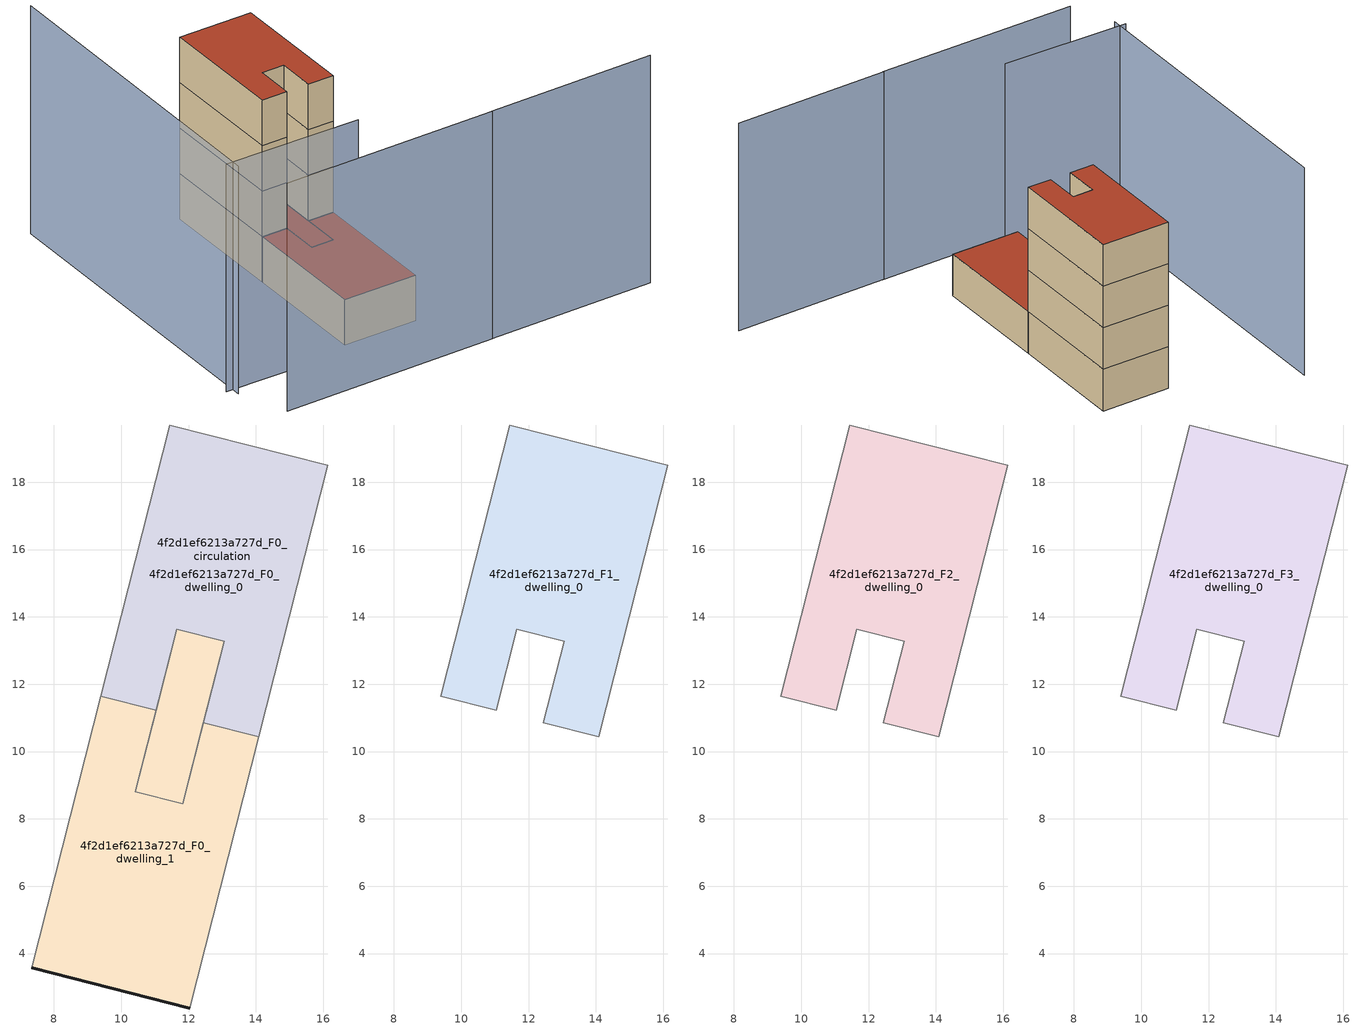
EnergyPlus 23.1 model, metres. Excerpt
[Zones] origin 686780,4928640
4f2d1ef6213a727d_F0_dwelling_0
 floor ground (EU_floor_Construction): 13.06,13.28 11.83,8.44 10.42,8.8 11.04,11.22 11.65,13.64 z0; 16.13,18.51 14.08,10.45 12.44,10.86 13.06,13.28 11.65,13.64 11.04,11.22 9.39,11.64 11.44,19.7 z0
 wall adiabatic (EU_wall_Construction): 11.04,11.22 11.65,13.64 13.06,13.28 12.44,10.86 / 14.08,10.45 16.13,18.51 11.44,19.7 9.39,11.64 z0:3
 wall to 4f2d1ef6213a727d_F0_dwelling_1 (EU_wall_Construction): 9.39,11.64 11.04,11.22 / 12.44,10.86 14.08,10.45 z0:3
 roof outside (EU_floor_Construction): 11.83,8.44 13.06,13.28 11.65,13.64 11.04,11.22 10.42,8.8 z3
4f2d1ef6213a727d_F0_dwelling_1
 floor ground (EU_floor_Construction): 14.08,10.45 12.04,2.38 7.35,3.57 9.39,11.64 11.04,11.22 10.42,8.8 11.83,8.44 12.32,10.37 12.44,10.86 z0; 13.06,13.28 12.32,10.37 11.83,8.44 10.42,8.8 11.04,11.22 11.65,13.64 z0
 wall outside (EU_wall_Construction): 7.35,3.57 12.04,2.38 z0:3
 wall adiabatic (EU_wall_Construction): 12.04,2.38 14.08,10.45 / 12.44,10.86 11.83,8.44 10.42,8.8 11.04,11.22 / 9.39,11.64 7.35,3.57 z0:3
 roof outside (EU_roof_Construction): 11.83,8.44 12.32,10.37 13.06,13.28 11.65,13.64 11.04,11.22 10.42,8.8 z3; 12.04,2.38 14.08,10.45 12.44,10.86 12.32,10.37 11.83,8.44 10.42,8.8 11.04,11.22 9.39,11.64 7.35,3.57 z3
4f2d1ef6213a727d_F0_circulation
 floor ground (EU_floor_Construction): 13.06,13.28 12.44,10.86 12.32,10.37 11.83,8.44 10.42,8.8 11.04,11.22 11.65,13.64 z0; 16.13,18.51 14.08,10.45 12.44,10.86 13.06,13.28 11.65,13.64 11.04,11.22 9.39,11.64 11.44,19.7 z0; 14.08,10.45 12.04,2.38 7.35,3.57 9.39,11.64 11.04,11.22 10.42,8.8 11.83,8.44 12.32,10.37 12.44,10.86 z0
 wall adiabatic (EU_wall_Construction): 10.42,8.8 11.83,8.44 13.06,13.28 11.65,13.64 10.42,8.8 z0:3
 roof outside (EU_roof_Construction): 14.08,10.45 16.13,18.51 11.44,19.7 9.39,11.64 11.04,11.22 11.65,13.64 13.06,13.28 12.44,10.86 z3; 11.83,8.44 12.32,10.37 12.44,10.86 13.06,13.28 11.65,13.64 11.04,11.22 10.42,8.8 z3; 12.04,2.38 14.08,10.45 12.44,10.86 12.32,10.37 11.83,8.44 10.42,8.8 11.04,11.22 9.39,11.64 7.35,3.57 z3
4f2d1ef6213a727d_F1_dwelling_0
 floor to 4f2d1ef6213a727d_F0_dwelling_0 (EU_floor_Construction): 16.13,18.51 14.08,10.45 12.44,10.86 13.06,13.28 11.65,13.64 11.04,11.22 9.39,11.64 11.44,19.7 z3
 wall adiabatic (EU_wall_Construction): 16.13,18.51 11.44,19.7 9.39,11.64 11.04,11.22 11.65,13.64 13.06,13.28 12.44,10.86 14.08,10.45 16.13,18.51 z3:6
4f2d1ef6213a727d_F2_dwelling_0
 floor to 4f2d1ef6213a727d_F1_dwelling_0 (EU_floor_Construction): 16.13,18.51 14.08,10.45 12.44,10.86 13.06,13.28 11.65,13.64 11.04,11.22 9.39,11.64 11.44,19.7 z6
 wall adiabatic (EU_wall_Construction): 16.13,18.51 11.44,19.7 9.39,11.64 11.04,11.22 11.65,13.64 13.06,13.28 12.44,10.86 14.08,10.45 16.13,18.51 z6:9
4f2d1ef6213a727d_F3_dwelling_0
 floor to 4f2d1ef6213a727d_F2_dwelling_0 (EU_floor_Construction): 16.13,18.51 14.08,10.45 12.44,10.86 13.06,13.28 11.65,13.64 11.04,11.22 9.39,11.64 11.44,19.7 z9
 wall adiabatic (EU_wall_Construction): 16.13,18.51 11.44,19.7 9.39,11.64 11.04,11.22 11.65,13.64 13.06,13.28 12.44,10.86 14.08,10.45 16.13,18.51 z9:12
 roof outside (EU_roof_Construction): 14.08,10.45 16.13,18.51 11.44,19.7 9.39,11.64 11.04,11.22 11.65,13.64 13.06,13.28 12.44,10.86 z12
shading: 13.4,-2.15 23.96,-4.75 / -0.16,1.23 13.45,-2.16 / 4.69,24.95 -0.58,4.54 / 7.7,2.85 -0.88,5.2 z0:15
[Building]
EU S2 Campaign: North Axis=0; Terrain=City; Solar Distribution=FullExterior
[Site:Location]
Bologna: Latitude=44.5; Longitude=11.25; Time Zone=1; Elevation=37
[SizingPeriod:WeatherFileDays]
AnnualSizingPeriod: Begin Month=1; Begin Day of Month=1; End Month=12; End Day of Month=31; Day of Week for Start Day=Monday; Use Weather File Daylight Saving Period=No; Use Weather File Rain and Snow Indicators=No
[MATERIAL]
EU_InternalMass_Material: Roughness=MediumRough; Thickness=0.1; Conductivity=1; Density=1800; Specific Heat=900; Thermal Absorptance=0.9; Solar Absorptance=0.7; Visible Absorptance=0.7
[MATERIAL:NOMASS] Roughness=MediumRough; Thermal Absorptance=0.9; Solar Absorptance=0.7; Visible Absorptance=0.7
Name | Thermal Resistance
EU_wall_NoMass | 0.937881
EU_roof_NoMass | 0.548572
EU_floor_NoMass | 0.71348
[CONSTRUCTION]
EU_wall_Construction: EU_wall_NoMass
EU_roof_Construction: EU_roof_NoMass
EU_floor_Construction: EU_floor_NoMass
EU_InternalMass_Construction: EU_InternalMass_Material
[ZONE] Type=1; Multiplier=1; Ceiling Height=autocalculate; Floor Area=autocalculate; Part of Total Floor Area=Yes
Name | Volume
4f2d1ef6213a727d_F0_dwelling_0 | 131.655
4f2d1ef6213a727d_F1_dwelling_0; 4f2d1ef6213a727d_F2_dwelling_0; 4f2d1ef6213a727d_F3_dwelling_0 | 109.915
4f2d1ef6213a727d_F0_dwelling_1 | 131.658
4f2d1ef6213a727d_F0_circulation | 241.571
[INTERNALMASS] Construction=EU_InternalMass_Construction
Name | Zone or ZoneList | Surface Area
4f2d1ef6213a727d_F0_dwelling_0_EU_InternalMass | 4f2d1ef6213a727d_F0_dwelling_0 | 36.6386
4f2d1ef6213a727d_F0_dwelling_1_EU_InternalMass | 4f2d1ef6213a727d_F0_dwelling_1 | 36.6386
4f2d1ef6213a727d_F1_dwelling_0_EU_InternalMass | 4f2d1ef6213a727d_F1_dwelling_0 | 80.5244
4f2d1ef6213a727d_F2_dwelling_0_EU_InternalMass | 4f2d1ef6213a727d_F2_dwelling_0 | 80.5244
4f2d1ef6213a727d_F3_dwelling_0_EU_InternalMass | 4f2d1ef6213a727d_F3_dwelling_0 | 80.5244
[OTHEREQUIPMENT] Fuel Type=Electricity; Design Level Calculation Method=Watts/Area; Power per Zone Floor Area=1; Fraction Latent=0; Fraction Radiant=0; Fraction Lost=0; Carbon Dioxide Generation Rate=0; EndUse Subcategory=EU_Step8_InternalGains
Name | Zone or ZoneList or Space or SpaceList | Schedule
EU_Step8_InternalGain_4f2d1ef6213a727d_F0_dwelling_0_f000 | 4f2d1ef6213a727d_F0_dwelling_0 | EU_Step8_GainSchedule_4f2d1ef6213a727d_F0_dwelling_0_f000
EU_Step8_InternalGain_4f2d1ef6213a727d_F0_dwelling_1_f000 | 4f2d1ef6213a727d_F0_dwelling_1 | EU_Step8_GainSchedule_4f2d1ef6213a727d_F0_dwelling_1_f000
EU_Step8_InternalGain_4f2d1ef6213a727d_F1_dwelling_0_f000 | 4f2d1ef6213a727d_F1_dwelling_0 | EU_Step8_GainSchedule_4f2d1ef6213a727d_F1_dwelling_0_f000
EU_Step8_InternalGain_4f2d1ef6213a727d_F2_dwelling_0_f000 | 4f2d1ef6213a727d_F2_dwelling_0 | EU_Step8_GainSchedule_4f2d1ef6213a727d_F2_dwelling_0_f000
EU_Step8_InternalGain_4f2d1ef6213a727d_F3_dwelling_0_f000 | 4f2d1ef6213a727d_F3_dwelling_0 | EU_Step8_GainSchedule_4f2d1ef6213a727d_F3_dwelling_0_f000
[ZONEINFILTRATION:DESIGNFLOWRATE]
EU_Circulation_Infiltration_4f2d1ef6213a727d_F0_circulation: Zone or ZoneList or Space or SpaceList=4f2d1ef6213a727d_F0_circulation; Schedule=EU_AlwaysOn; Design Flow Rate Calculation Method=Flow/Area; Flow Rate per Floor Area=0.0005; Constant Term Coefficient=1; Temperature Term Coefficient=0; Velocity Term Coefficient=0; Velocity Squared Term Coefficient=0
[ZONEVENTILATION:DESIGNFLOWRATE] Schedule=EU_AlwaysOn; Design Flow Rate Calculation Method=AirChanges/Hour; Air Changes per Hour=0.687892; Ventilation Type=Natural; Fan Pressure Rise=0; Fan Total Efficiency=1; Constant Term Coefficient=1; Temperature Term Coefficient=0; Velocity Term Coefficient=0; Velocity Squared Term Coefficient=0; Minimum Indoor Temperature=-100; Maximum Indoor Temperature=100; Delta Temperature=-100; Minimum Outdoor Temperature=-100; Maximum Outdoor Temperature=100; Maximum Wind Speed=40
Name | Zone or ZoneList or Space or SpaceList
EU_ConstantAir_4f2d1ef6213a727d_F0_dwelling_0 | 4f2d1ef6213a727d_F0_dwelling_0
EU_ConstantAir_4f2d1ef6213a727d_F0_dwelling_1 | 4f2d1ef6213a727d_F0_dwelling_1
EU_ConstantAir_4f2d1ef6213a727d_F1_dwelling_0 | 4f2d1ef6213a727d_F1_dwelling_0
EU_ConstantAir_4f2d1ef6213a727d_F2_dwelling_0 | 4f2d1ef6213a727d_F2_dwelling_0
EU_ConstantAir_4f2d1ef6213a727d_F3_dwelling_0 | 4f2d1ef6213a727d_F3_dwelling_0
[HVACTEMPLATE:THERMOSTAT] Constant Heating Setpoint=20; Constant Cooling Setpoint=50
EU_HeatOnly_4f2d1ef6213a727d_F0_dwelling_0; EU_HeatOnly_4f2d1ef6213a727d_F0_dwelling_1; EU_HeatOnly_4f2d1ef6213a727d_F1_dwelling_0; EU_HeatOnly_4f2d1ef6213a727d_F2_dwelling_0; EU_HeatOnly_4f2d1ef6213a727d_F3_dwelling_0
[HVACTEMPLATE:ZONE:IDEALLOADSAIRSYSTEM] System Availability Schedule=EU_AlwaysOn; Maximum Heating Supply Air Temperature=50; Minimum Cooling Supply Air Temperature=13; Maximum Heating Supply Air Humidity Ratio=0.0156; Minimum Cooling Supply Air Humidity Ratio=0.0077; Heating Limit=NoLimit; Cooling Limit=NoLimit; Heating Availability Schedule=EU_AlwaysOn; Cooling Availability Schedule=EU_CoolingOff; Dehumidification Control Type=ConstantSensibleHeatRatio; Cooling Sensible Heat Ratio=0.7; Dehumidification Setpoint=60; Humidification Control Type=None; Humidification Setpoint=30; Outdoor Air Method=None; Outdoor Air Flow Rate per Person=0.00944; Outdoor Air Flow Rate per Zone Floor Area=0; Outdoor Air Flow Rate per Zone=0; Demand Controlled Ventilation Type=None; Outdoor Air Economizer Type=NoEconomizer; Heat Recovery Type=None; Sensible Heat Recovery Effectiveness=0.7; Latent Heat Recovery Effectiveness=0.65
Name | Template Thermostat
4f2d1ef6213a727d_F0_dwelling_0 | EU_HeatOnly_4f2d1ef6213a727d_F0_dwelling_0
4f2d1ef6213a727d_F0_dwelling_1 | EU_HeatOnly_4f2d1ef6213a727d_F0_dwelling_1
4f2d1ef6213a727d_F1_dwelling_0 | EU_HeatOnly_4f2d1ef6213a727d_F1_dwelling_0
4f2d1ef6213a727d_F2_dwelling_0 | EU_HeatOnly_4f2d1ef6213a727d_F2_dwelling_0
4f2d1ef6213a727d_F3_dwelling_0 | EU_HeatOnly_4f2d1ef6213a727d_F3_dwelling_0
[SIZING:ZONE] Zone Cooling Design Supply Air Temperature Input Method=SupplyAirTemperature; Zone Cooling Design Supply Air Temperature=13; Zone Heating Design Supply Air Temperature Input Method=SupplyAirTemperature; Zone Heating Design Supply Air Temperature=50; Zone Cooling Design Supply Air Humidity Ratio=0.008; Zone Heating Design Supply Air Humidity Ratio=0.008; Cooling Design Air Flow Method=DesignDay; Cooling Design Air Flow Rate=0; Cooling Minimum Air Flow per Zone Floor Area=0.000762; Cooling Minimum Air Flow=0; Cooling Minimum Air Flow Fraction=0.2; Heating Design Air Flow Method=DesignDay; Heating Design Air Flow Rate=0; Heating Maximum Air Flow per Zone Floor Area=0.002032; Heating Maximum Air Flow=0.141576; Heating Maximum Air Flow Fraction=0.3; Account for Dedicated Outdoor Air System=No; Dedicated Outdoor Air System Control Strategy=NeutralSupplyAir; Dedicated Outdoor Air Low Setpoint Temperature for Design=autosize; Dedicated Outdoor Air High Setpoint Temperature for Design=autosize; Zone Load Sizing Method=Sensible Load Only No Latent Load; Zone Latent Cooling Design Supply Air Humidity Ratio Input Method=HumidityRatioDifference; Zone Cooling Design Supply Air Humidity Ratio Difference=0.005; Zone Latent Heating Design Supply Air Humidity Ratio Input Method=HumidityRatioDifference; Zone Humidification Design Supply Air Humidity Ratio Difference=0.005
4f2d1ef6213a727d_F0_dwelling_0; 4f2d1ef6213a727d_F0_dwelling_1; 4f2d1ef6213a727d_F1_dwelling_0; 4f2d1ef6213a727d_F2_dwelling_0; 4f2d1ef6213a727d_F3_dwelling_0
[SCHEDULE:CONSTANT]
Name | Hourly Value
EU_AlwaysOn | 1
EU_CoolingOff | 0
[SCHEDULE:FILE] Column Number=1; Rows to Skip at Top=0; Number of Hours of Data=8760; Column Separator=Comma; Interpolate to Timestep=No; Minutes per Item=60; Adjust Schedule for Daylight Savings=Yes
Name | File
EU_Step8_GainSchedule_4f2d1ef6213a727d_F0_dwelling_0_f000 | ../../schedules/4f2d1ef6213a727d/4f2d1ef6213a727d_F0_dwelling_0_f000_gain.csv
EU_Step8_GainSchedule_4f2d1ef6213a727d_F0_dwelling_1_f000 | ../../schedules/4f2d1ef6213a727d/4f2d1ef6213a727d_F0_dwelling_1_f000_gain.csv
EU_Step8_GainSchedule_4f2d1ef6213a727d_F1_dwelling_0_f000 | ../../schedules/4f2d1ef6213a727d/4f2d1ef6213a727d_F1_dwelling_0_f000_gain.csv
EU_Step8_GainSchedule_4f2d1ef6213a727d_F2_dwelling_0_f000 | ../../schedules/4f2d1ef6213a727d/4f2d1ef6213a727d_F2_dwelling_0_f000_gain.csv
EU_Step8_GainSchedule_4f2d1ef6213a727d_F3_dwelling_0_f000 | ../../schedules/4f2d1ef6213a727d/4f2d1ef6213a727d_F3_dwelling_0_f000_gain.csv
